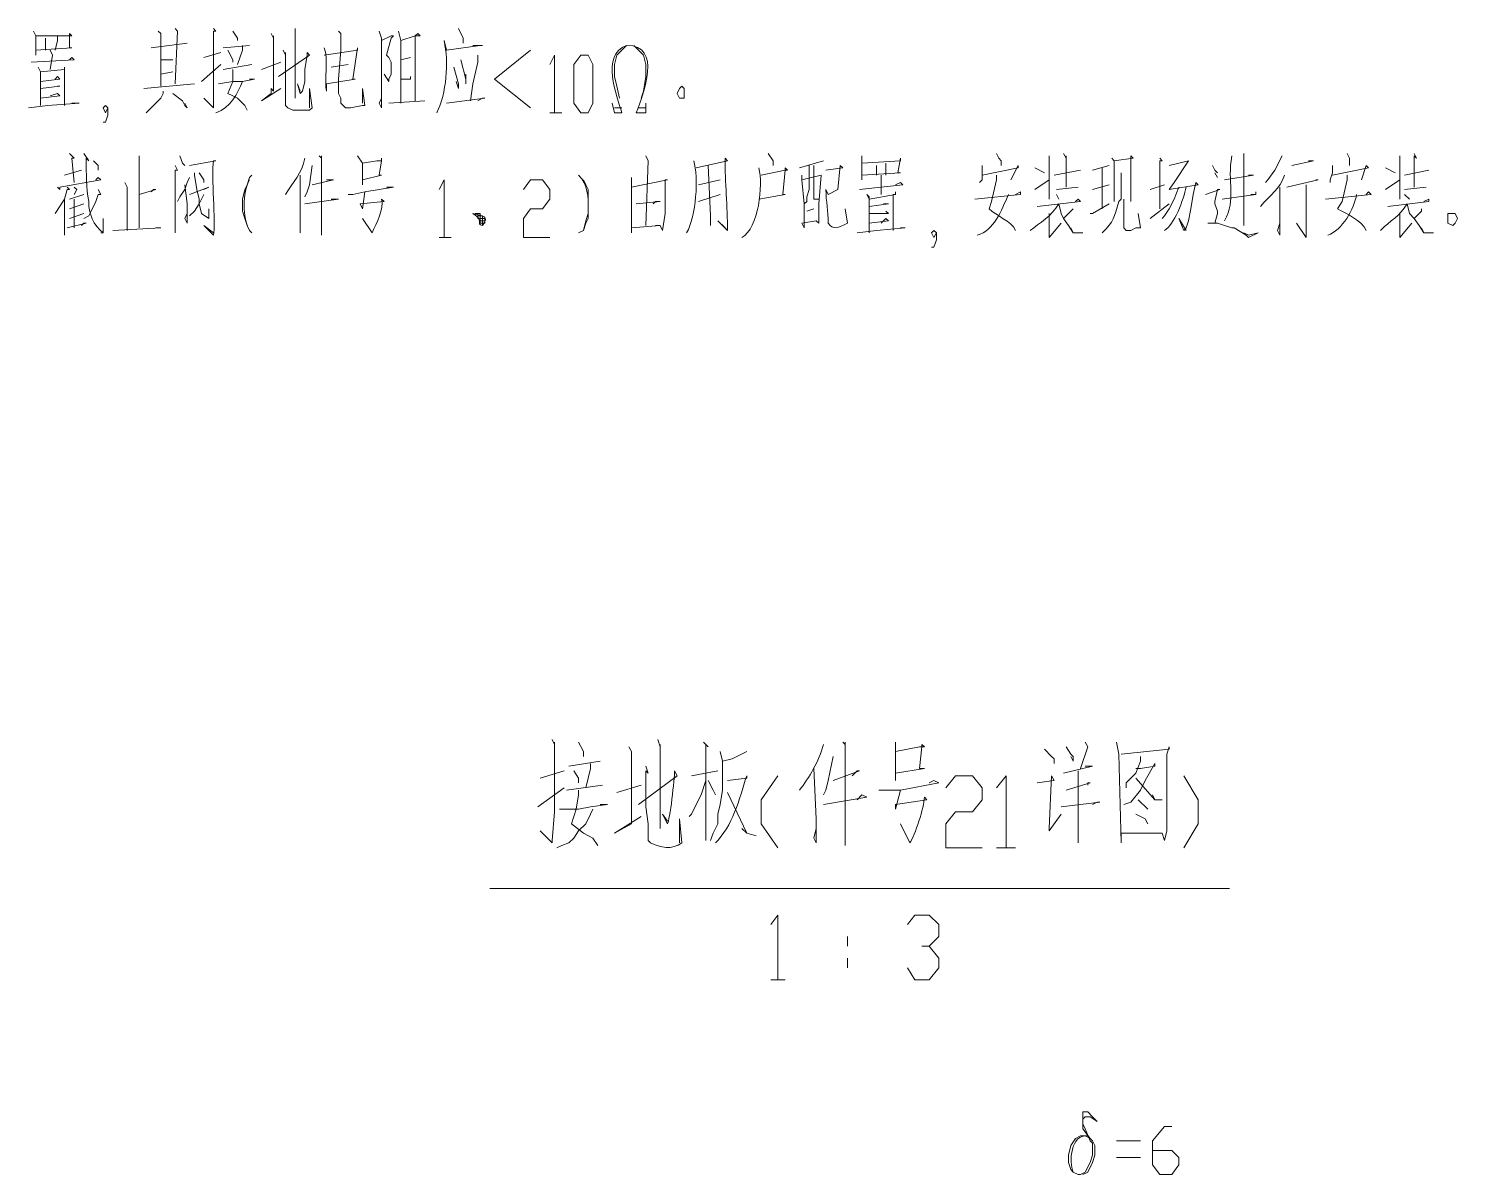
# Model space of a CAD drawing. Header units: millimetres. Extents: x -219 to 948, y -831 to -7.
# Drawn here: x 523.8 to 630.9, y -633 to -547.2 of the extents above; entities that cross this region are included whole.
import ezdxf

# ---------------------------------------------------------------- set-up
doc = ezdxf.new("R2010")
doc.units = ezdxf.units.MM
doc.layers.add('1', color=7, linetype='Continuous')

msp = doc.modelspace()

# ---------------------------------------------------------------- linework, layer by layer
at = {"layer": '1', "color": 0, "lineweight": 5}
for points in [[(534.82, -547.17), (535, -547.35), (534.82, -551.31)], [(537.7, -547.17), (537.88, -547.35), (537.7, -547.35), (537.7, -551.31), (537.7, -553.11), (536.98, -552.39), (537.7, -553.11)], [(543.82, -547.17), (543.82, -547.53), (543.82, -547.35), (543.82, -552.39), (543.82, -551.67)], [(556.06, -547.17), (556.42, -547.89), (556.42, -548.25)], [(524.2, -547.35), (524.38, -547.71), (524.38, -549.15), (524.38, -548.79), (527.08, -548.61), (526.9, -548.61), (526.9, -547.53), (527.08, -547.71), (524.38, -547.71)], [(525.1, -547.89), (525.1, -548.79)], [(526, -547.71), (526, -548.07), (525.82, -548.79)], [(533.02, -548.61), (535.72, -548.25)], [(533.56, -547.35), (533.74, -547.53), (533.74, -551.49)], [(539.14, -547.35), (539.5, -547.89), (539.5, -548.07)], [(542.02, -547.53), (542.2, -547.89), (542.2, -547.71), (542.2, -551.85), (542.02, -551.67), (542.02, -552.03), (541.3, -552.57), (542.74, -551.67)], [(547.06, -547.35), (547.24, -547.53), (547.24, -548.79), (547.06, -550.95), (547.06, -552.03), (547.24, -552.39), (547.24, -552.75), (547.6, -553.11), (547.96, -553.11), (548.86, -552.93), (549.04, -552.93), (548.86, -551.67), (548.86, -552.75)], [(550.12, -547.35), (550.3, -547.89), (550.3, -553.11), (550.12, -552.75), (550.3, -552.39)], [(550.3, -548.07), (551.02, -547.71), (551.02, -547.71), (551.2, -547.71), (551.02, -547.89), (550.66, -549.15), (550.84, -549.33), (551.02, -549.69), (551.02, -549.87), (551.02, -550.59), (550.84, -550.95), (550.84, -551.13), (550.48, -550.59)], [(552.82, -552.57), (552.82, -547.71), (553, -547.53), (553.18, -547.71), (552.82, -547.71), (551.74, -548.07), (551.56, -547.35), (551.74, -548.07), (551.74, -552.75)], [(524.02, -549.69), (527.26, -549.51), (527.08, -549.33), (526.9, -549.51)], [(525.46, -548.79), (525.64, -549.15), (525.46, -550.23)], [(536.98, -549.33), (538.24, -548.97)], [(538.42, -548.61), (540.4, -548.43)], [(538.78, -548.79), (539.14, -549.51), (539.14, -549.69)], [(539.86, -548.43), (539.86, -548.79), (539.5, -549.87)], [(542.56, -550.77), (544.9, -549.15), (544.72, -548.97), (544.72, -549.33), (544.72, -549.15), (544.54, -550.23), (544.54, -551.13), (544.36, -551.85), (544.18, -552.03), (544, -551.31), (544.18, -551.85)], [(542.92, -548.79), (543.1, -549.15), (543.1, -548.97), (543.1, -550.95), (543.1, -552.03), (543.1, -552.93), (543.28, -553.11), (543.64, -553.29), (544.9, -553.29), (545.08, -553.11), (544.9, -551.67), (544.9, -553.11)], [(551.74, -549.51), (552.46, -549.33)], [(557.5, -549.15), (557.5, -549.69), (557.14, -551.31), (556.96, -552.57)], [(561.46, -548.79), (558.76, -550.95), (561.46, -553.11)], [(562.9, -549.87), (563.26, -549.15), (563.26, -553.47)], [(565.24, -553.47), (564.7, -552.75), (564.7, -549.87), (565.24, -549.15), (565.78, -549.15), (566.14, -549.87), (566.14, -552.75), (565.78, -553.47), (565.24, -553.47)], [(568.12, -552.39), (567.94, -551.49), (567.76, -550.77), (567.76, -549.87), (567.94, -549.15), (568.3, -548.79), (568.66, -548.43)], [(569.2, -548.43), (569.56, -548.79), (569.92, -549.15), (570.1, -549.87), (570.1, -550.77), (569.92, -551.85), (569.74, -552.39)], [(524.74, -552.93), (524.74, -550.41), (524.56, -550.05), (524.74, -550.41), (526.54, -550.23), (526.54, -550.05), (526.54, -550.23), (526.54, -552.93)], [(533.74, -549.51), (534.64, -549.51)], [(533.74, -550.59), (534.64, -550.41)], [(536.8, -551.13), (538.24, -549.87)], [(538.42, -550.23), (540.58, -549.87)], [(539.14, -550.23), (539.14, -550.41), (539.14, -551.13), (538.78, -552.03), (539.14, -552.21), (539.5, -552.39), (540.04, -552.93), (540.22, -553.29)], [(541.3, -550.23), (542.74, -549.69)], [(546.52, -550.05), (547.78, -549.87)], [(555.7, -550.05), (556.06, -551.31), (556.06, -551.67), (555.88, -551.13)], [(556.24, -549.51), (556.6, -550.95), (556.6, -551.31), (556.6, -550.59)], [(524.74, -551.13), (526.18, -550.95), (526, -550.77), (525.82, -550.95)], [(524.74, -551.67), (526.18, -551.49), (526, -551.49)], [(532.48, -551.67), (536.26, -551.31)], [(538.06, -551.31), (539.14, -551.13), (539.86, -551.13), (540.76, -550.95), (540.58, -550.95), (540.4, -550.95)], [(551.74, -550.95), (552.46, -550.95)], [(552.46, -550.95), (552.46, -550.77)], [(572.98, -552.03), (572.98, -551.67), (572.8, -551.49), (572.62, -551.67), (572.44, -552.03), (572.62, -552.39), (572.8, -552.39), (572.98, -552.39), (572.98, -552.03)], [(524.74, -552.39), (526.18, -552.21), (526, -552.03), (525.46, -552.21)], [(533.92, -551.85), (533.92, -552.03), (533.74, -552.39), (532.66, -553.47)], [(534.64, -552.03), (535.36, -552.57), (535.54, -552.93), (535.72, -553.11), (535.54, -552.75)], [(550.84, -552.75), (553.54, -552.57)], [(555.16, -552.75), (558.04, -552.39), (557.86, -552.39), (557.5, -552.57)], [(527.08, -552.75), (527.26, -552.75), (527.62, -552.75), (525.28, -552.93), (523.84, -553.11)], [(529.42, -554.19), (529.6, -554.19), (529.78, -553.65), (529.78, -553.11), (529.6, -552.93), (529.42, -553.11), (529.6, -553.47), (529.78, -553.11)], [(562.9, -553.47), (563.8, -553.47)], [(568.3, -553.11), (567.76, -553.11)], [(570.1, -552.75), (570.1, -553.47), (569.38, -553.47)], [(569.56, -553.11), (570.1, -553.11)], [(526.9, -556.53), (527.26, -556.89), (527.08, -556.89), (527.26, -558.69)], [(532.12, -556.71), (532.12, -562.11)], [(535.18, -556.71), (535.36, -557.25), (535.54, -557.43)], [(545.62, -556.71), (545.8, -556.89), (545.8, -556.71), (545.8, -562.65), (545.8, -561.39)], [(548.5, -556.71), (548.86, -557.25), (548.86, -558.87), (548.86, -558.51), (550.3, -558.15), (550.12, -558.15), (550.3, -557.07), (550.3, -556.89), (550.3, -557.07), (549.94, -557.07), (548.86, -557.25)], [(570.1, -556.71), (570.28, -557.07), (570.1, -561.93)], [(579.28, -556.53), (579.64, -557.07), (579.64, -557.43)], [(586.3, -556.71), (586.3, -558.51), (586.3, -558.15), (589.18, -557.97), (589, -557.97), (589.18, -556.89), (589.18, -557.07), (586.3, -557.25)], [(596.38, -556.53), (596.56, -556.89), (596.74, -557.07), (596.74, -557.43)], [(600.34, -556.71), (600.34, -557.07), (600.34, -556.89), (600.34, -559.95)], [(601.42, -556.53), (601.6, -556.89), (601.6, -556.71), (601.6, -559.05)], [(605.02, -556.89), (605.2, -557.07), (605.2, -560.13), (605.2, -559.41)], [(605.2, -557.07), (606.64, -556.89), (606.46, -556.71), (606.46, -557.07), (606.46, -560.13), (606.46, -559.59)], [(608.62, -556.89), (608.8, -557.07), (608.62, -557.07), (608.62, -560.67)], [(614.92, -556.53), (614.92, -561.93), (614.92, -561.03)], [(617.8, -556.71), (617.26, -557.79), (616.72, -558.51), (616.54, -558.69)], [(622.66, -556.53), (622.84, -556.89), (622.84, -557.43)], [(626.62, -556.71), (626.62, -557.07), (626.62, -556.89), (626.62, -559.95)], [(627.7, -556.53), (627.88, -556.89), (627.7, -556.71), (627.7, -559.05)], [(526.54, -558.15), (527.8, -557.79)], [(528.7, -557.07), (529.06, -557.43), (529.06, -557.79), (529.06, -557.43)], [(534.82, -557.43), (535, -557.79), (534.82, -557.79), (534.82, -562.47), (534.82, -561.75)], [(536.26, -557.97), (536.26, -558.15), (536.44, -559.23), (536.62, -559.95), (536.62, -560.31), (536.8, -561.03), (537.34, -561.39), (537.34, -560.67), (537.34, -561.39)], [(536.62, -557.97), (536.98, -558.51), (536.98, -558.69)], [(545.08, -557.43), (544.9, -558.87), (544.72, -559.41), (544.54, -559.77)], [(574.78, -557.43), (574.96, -561.21), (574.96, -561.93), (574.96, -561.03)], [(578.74, -558.15), (580.54, -557.79), (580.54, -557.61), (580.72, -557.79), (580.54, -557.79), (580.36, -559.59), (580.54, -559.59), (578.56, -559.95)], [(581.62, -557.61), (583.42, -557.07)], [(582.34, -557.43), (582.34, -559.23), (582.16, -559.77), (582.16, -560.13), (581.98, -560.31)], [(582.7, -557.43), (582.7, -559.95), (583.06, -559.95)], [(587.38, -557.43), (587.38, -558.15)], [(588.1, -557.25), (588.1, -557.43), (588.1, -558.15)], [(595.3, -557.43), (595.3, -557.97), (595.3, -558.15), (595.3, -558.51), (595.12, -558.69)], [(595.3, -558.15), (598, -557.61), (598, -557.43), (597.46, -558.51)], [(599.26, -557.61), (599.98, -557.97)], [(600.7, -558.15), (602.68, -557.79)], [(604.84, -557.43), (603.58, -557.79)], [(604.3, -557.61), (604.3, -560.67)], [(609.34, -557.43), (610.78, -557.07), (610.78, -557.07), (609.7, -558.69), (609.34, -559.23), (609.34, -559.23), (611.5, -558.87), (611.32, -558.69), (611.14, -559.59), (610.96, -560.67), (610.78, -561.57), (610.6, -562.11), (610.42, -562.29), (610.06, -561.39), (610.6, -562.29)], [(612.58, -557.43), (612.76, -557.79), (612.94, -557.97)], [(612.76, -557.97), (612.94, -558.33)], [(618.52, -557.43), (620.14, -557.07), (619.78, -557.07)], [(621.58, -557.43), (621.58, -557.97), (621.4, -558.51), (621.4, -558.69)], [(621.58, -558.15), (624.28, -557.61), (624.1, -557.43), (623.74, -558.51)], [(625.54, -557.61), (626.26, -557.97)], [(626.98, -558.15), (628.78, -557.79)], [(526.72, -559.05), (526.9, -559.23), (526.72, -559.23), (526.54, -559.95), (525.82, -561.03)], [(526, -559.05), (526.18, -559.23), (526.18, -559.05), (529.24, -558.51), (529.06, -558.33), (528.88, -558.51)], [(527.26, -559.05), (527.44, -559.23), (527.26, -559.59)], [(531.04, -558.69), (531.22, -559.05), (531.22, -562.29)], [(535.9, -558.33), (535.72, -558.69), (535.54, -559.23), (535.18, -559.77), (535, -560.13)], [(535.54, -558.87), (535.72, -560.31), (535.72, -561.75), (535.54, -561.39), (535.72, -561.03)], [(535.9, -559.59), (537.34, -559.05), (536.98, -559.23)], [(540.58, -562.47), (540.4, -562.29), (540.22, -561.93), (540.04, -561.39), (539.86, -560.85), (539.86, -559.95), (540.04, -559.23), (540.22, -558.87), (540.4, -558.33), (540.58, -558.15)], [(544.18, -558.15), (544.18, -562.47), (544.18, -561.75)], [(545.08, -558.87), (546.7, -558.51), (546.52, -558.51), (546.16, -558.51)], [(547.78, -559.59), (548.14, -559.59), (549.04, -559.41), (551.2, -559.05), (550.66, -559.05)], [(554.62, -559.23), (554.98, -558.51), (554.98, -562.83)], [(560.92, -559.23), (561.46, -558.51), (562.36, -558.51), (562.9, -559.23), (562.9, -559.95), (562.36, -560.67), (561.46, -560.67), (560.92, -561.39), (560.92, -562.83), (562.9, -562.83)], [(565.42, -558.51), (565.6, -558.87), (565.78, -559.23), (565.78, -561.03), (565.6, -561.57), (565.42, -562.29)], [(569.02, -558.33), (569.02, -559.05), (569.02, -562.47), (569.02, -562.11), (571.18, -561.93), (570.82, -561.93), (571.18, -561.93), (571.36, -562.29), (571.54, -561.03), (571.54, -558.51), (571.72, -558.51), (569.02, -559.05)], [(575.68, -558.51), (574.06, -558.87)], [(581.8, -558.15), (581.8, -558.51), (581.98, -560.31), (581.98, -562.11), (581.8, -561.75), (582.88, -561.57), (583.06, -561.75), (583.06, -560.31), (583.24, -558.15), (583.24, -558.15), (581.8, -558.51)], [(586.12, -559.23), (589.36, -558.87), (589.18, -558.69), (588.82, -558.87)], [(587.74, -558.15), (587.74, -558.51), (587.74, -559.59)], [(599.26, -559.23), (600.34, -558.51)], [(600.88, -559.23), (602.5, -559.05)], [(603.58, -559.23), (604.84, -558.87)], [(607.9, -559.23), (608.98, -558.87)], [(610.06, -559.05), (609.7, -559.95), (609.34, -560.67), (608.98, -561.21), (608.8, -561.39)], [(613.48, -558.51), (615.64, -558.15), (615.46, -558.15), (615.28, -558.15)], [(613.48, -558.51), (615.64, -558.15), (615.46, -558.15), (615.28, -558.15)], [(617.62, -559.05), (617.62, -562.65), (617.44, -562.29), (617.62, -561.75)], [(618.16, -559.05), (620.5, -558.51), (620.5, -558.51), (620.5, -558.51), (620.32, -558.51)], [(619.6, -558.87), (619.6, -562.83), (618.88, -561.75)], [(625.54, -559.23), (626.62, -558.51)], [(626.98, -559.23), (628.6, -559.05)], [(526.54, -559.95), (526.54, -562.65), (526.54, -562.29), (526.54, -562.11)], [(526.9, -559.95), (527.98, -559.59)], [(527.26, -559.95), (527.26, -562.11)], [(527.26, -559.95), (527.26, -562.11)], [(529.06, -559.23), (529.24, -559.59), (529.06, -559.59), (528.88, -560.13), (528.52, -560.85), (528.34, -561.21), (527.98, -561.39)], [(532.12, -559.59), (533.38, -559.23), (533.2, -559.23), (533.02, -559.41)], [(536.98, -559.59), (536.62, -560.31), (536.26, -560.85), (535.9, -561.21)], [(544.54, -560.31), (547.06, -559.95), (546.7, -559.95), (546.52, -559.95)], [(569.38, -560.31), (571.18, -560.13), (570.82, -560.13), (570.64, -560.31)], [(574.06, -560.13), (575.68, -559.59)], [(586.84, -562.47), (586.84, -559.77), (586.66, -559.59), (586.84, -559.95), (588.82, -559.59), (588.82, -559.41), (588.82, -559.59), (588.64, -559.59), (588.64, -562.29)], [(594.76, -559.95), (598.18, -559.59), (598.18, -559.41), (597.82, -559.59)], [(599.44, -560.49), (602.68, -560.13), (602.5, -559.95), (602.32, -560.13)], [(600.88, -559.59), (601.06, -559.95)], [(605.92, -559.95), (605.92, -562.11), (606.1, -562.29), (606.46, -562.29), (606.82, -562.11), (607, -562.11), (607.18, -562.11), (607, -561.03), (607.18, -562.11), (607, -562.11)], [(612.04, -559.59), (613.12, -559.23), (612.94, -559.23), (612.76, -560.13), (612.76, -560.31), (612.94, -560.85), (612.94, -561.03), (612.76, -561.75)], [(613.3, -559.95), (615.82, -559.59), (615.82, -559.41)], [(613.3, -559.95), (615.82, -559.59), (615.82, -559.59), (615.46, -559.59)], [(621.04, -559.95), (624.46, -559.59), (624.28, -559.41), (624.1, -559.59)], [(625.72, -560.49), (628.78, -560.13), (628.78, -559.95), (628.42, -560.13)], [(626.98, -559.59), (627.34, -559.95)], [(526.9, -560.67), (527.98, -560.31)], [(526.9, -561.39), (527.98, -561.03)], [(557.5, -561.21), (557.5, -561.03), (557.32, -561.03)], [(557.5, -561.39), (557.5, -561.03), (557.5, -561.39)], [(557.68, -561.03), (557.5, -561.03)], [(557.68, -561.75), (557.68, -561.03)], [(582.7, -560.67), (582.16, -560.85)], [(586.84, -560.49), (588.28, -560.31), (588.1, -560.31), (587.92, -560.31)], [(586.84, -561.03), (588.28, -561.03), (588.1, -560.85)], [(600.34, -561.03), (600.34, -562.65), (600.34, -562.83), (601.24, -561.75)], [(601.06, -560.31), (601.24, -561.03), (601.42, -561.39), (601.78, -561.93), (602.14, -562.47), (602.14, -562.47), (602.86, -562.47), (602.14, -562.47), (601.96, -562.11)], [(602.14, -560.67), (601.96, -560.85), (601.42, -561.39)], [(603.4, -561.03), (603.58, -561.03), (603.58, -561.03), (604.84, -560.31)], [(607.9, -561.39), (609.34, -560.31)], [(626.62, -561.03), (626.62, -561.39), (626.62, -562.65), (626.62, -562.83), (627.52, -561.75)], [(627.16, -560.31), (627.34, -561.03), (627.7, -561.39), (628.06, -561.93), (628.42, -562.47), (628.42, -562.47), (629.14, -562.47), (628.42, -562.47), (628.24, -562.11)], [(628.24, -560.67), (628.24, -560.85), (627.7, -561.39)], [(630.94, -561.39), (630.76, -561.03), (630.58, -561.03), (630.22, -561.03), (630.22, -561.39), (630.22, -561.75), (630.58, -561.93), (630.76, -561.75), (630.94, -561.39)], [(526.72, -562.11), (528.16, -561.75), (527.98, -561.75), (527.8, -561.93)], [(530.14, -562.29), (533.74, -562.11), (533.38, -562.11)], [(557.86, -561.21), (557.5, -561.21), (557.86, -561.21), (557.5, -561.21)], [(558.04, -561.39), (557.5, -561.39)], [(557.68, -561.21), (557.68, -561.75)], [(557.68, -561.39), (558.04, -561.39)], [(558.04, -561.57), (557.68, -561.57)], [(558.04, -561.75), (557.68, -561.75), (557.86, -561.75)], [(557.68, -561.75), (557.86, -561.75)], [(557.86, -561.75), (557.86, -561.21), (557.86, -561.75)], [(557.86, -561.93), (557.86, -561.21)], [(558.04, -561.39), (558.04, -561.75)], [(589.18, -562.11), (589.54, -562.11), (589.54, -562.11), (587.38, -562.29), (585.94, -562.47)], [(586.84, -561.75), (588.28, -561.57), (588.1, -561.39), (587.74, -561.75)], [(612.22, -561.75), (612.94, -561.75), (613.48, -561.93), (614.02, -562.11), (614.2, -562.11), (615.1, -562.65), (615.28, -562.83), (616, -562.47), (615.28, -562.65), (614.92, -562.47)], [(554.62, -562.83), (555.52, -562.83)], [(591.52, -563.55), (591.7, -563.55), (591.88, -563.01), (591.88, -562.47), (591.7, -562.29), (591.52, -562.47), (591.7, -562.83), (591.88, -562.47)], [(563.08, -600.45), (563.26, -600.81), (563.26, -600.63), (563.26, -605.85), (563.08, -608.01), (563.08, -608.19), (562.18, -607.29), (563.08, -608.19)], [(565.06, -600.63), (565.42, -601.35), (565.42, -601.71)], [(571, -600.45), (571.18, -600.99), (571.18, -600.81), (571.18, -607.11), (571.18, -606.39)], [(574.42, -600.63), (574.78, -600.99), (574.6, -600.81), (574.6, -608.01), (574.6, -607.11)], [(584.86, -600.63), (585.04, -600.81), (585.04, -600.63), (585.04, -608.37), (585.04, -606.75)], [(588.82, -600.63), (588.82, -601.35), (588.82, -603.51), (588.82, -602.97), (590.98, -602.61), (590.62, -602.61), (590.8, -600.99), (590.8, -600.81), (590.98, -600.99), (590.62, -600.99), (588.82, -601.35)], [(603.04, -600.63), (603.22, -600.99), (602.68, -602.61)], [(605.38, -600.63), (605.56, -601.53), (605.74, -608.19), (605.74, -607.47), (608.8, -607.47), (608.08, -607.47)], [(568.84, -600.99), (569.02, -601.35), (569.02, -601.35), (569.02, -606.57), (569.02, -606.21), (569.02, -606.75), (567.76, -607.47), (567.76, -607.47), (569.74, -606.21)], [(575.68, -601.35), (575.86, -602.07), (575.86, -603.33), (575.86, -604.23), (575.68, -605.31), (575.5, -606.03), (575.5, -606.75), (575.14, -607.47), (574.96, -608.01)], [(577.66, -601.35), (576.58, -601.89), (575.86, -602.07)], [(584.14, -601.71), (583.78, -603.51), (583.6, -604.23), (583.42, -604.59)], [(599.98, -601.17), (600.52, -601.71), (600.7, -601.89), (600.7, -602.25)], [(601.6, -600.99), (601.96, -601.53), (602.14, -601.71), (602.14, -602.07), (601.96, -601.71)], [(605.74, -601.53), (609.34, -601.17), (609.34, -600.99), (609.16, -601.53), (609.16, -607.29), (608.98, -608.01), (608.8, -607.47)], [(607.18, -601.71), (607.18, -602.07), (606.82, -602.97), (606.1, -603.69), (606.1, -604.05)], [(562.18, -603.33), (563.98, -602.79)], [(564.34, -602.43), (566.68, -602.07)], [(564.7, -602.79), (565.06, -603.33), (565.06, -603.69)], [(565.96, -602.25), (565.96, -602.61), (565.6, -604.05)], [(573.52, -603.15), (575.5, -602.79)], [(582.7, -602.61), (582.88, -606.39), (582.88, -608.19), (582.7, -607.83), (582.88, -607.11)], [(584.14, -603.51), (586.12, -602.79), (585.94, -602.79), (585.58, -603.15)], [(601.42, -602.97), (603.58, -602.43), (603.04, -602.43)], [(602.5, -602.79), (602.5, -608.19), (602.5, -607.47)], [(606.82, -602.61), (607.18, -602.61), (608.26, -602.43), (608.26, -602.25), (607.54, -603.51), (607.18, -604.23), (606.46, -605.13), (605.92, -605.31)], [(564.16, -604.23), (566.86, -603.87)], [(567.94, -604.41), (569.74, -603.87)], [(574.6, -603.51), (574.24, -604.59), (573.88, -605.31), (573.52, -606.03), (573.34, -606.21)], [(574.78, -603.51), (575.14, -604.23), (575.32, -604.59)], [(580, -603.15), (578.74, -604.95), (578.74, -606.75), (580, -608.55)], [(587.56, -604.23), (588.1, -604.23), (589.18, -604.23), (592.06, -603.69), (591.7, -603.51), (591.34, -603.69)], [(592.6, -604.05), (593.32, -603.15), (594.58, -603.15), (595.3, -604.05), (595.3, -604.95), (594.58, -605.85), (593.32, -605.85), (592.6, -606.75), (592.6, -608.55), (595.3, -608.55)], [(596.38, -604.05), (597.1, -603.15), (597.1, -608.55)], [(599.44, -603.69), (600.7, -603.51), (600.52, -603.15), (600.34, -607.11), (600.34, -607.29), (601.24, -606.03)], [(601.6, -604.23), (603.4, -603.69), (603.22, -603.69), (603.22, -603.87)], [(606.82, -603.33), (606.82, -603.33), (608.26, -604.95), (608.8, -604.95), (608.26, -604.95), (608.08, -604.59)], [(610.42, -603.15), (611.5, -604.95), (611.5, -606.75), (610.42, -608.55)], [(562, -605.49), (563.98, -604.05)], [(565.06, -604.23), (565.06, -604.59), (564.88, -605.67), (564.52, -606.75), (565.42, -607.47), (566.14, -607.83), (566.5, -608.37)], [(576.22, -604.41), (576.22, -604.41), (577.66, -607.47), (578.38, -607.65), (577.66, -607.47), (577.3, -607.11)], [(583.42, -605.31), (586.66, -604.77), (586.3, -604.59), (585.94, -604.95)], [(607, -604.95), (607.72, -605.67)], [(566.14, -605.67), (565.96, -606.03), (565.6, -606.75), (565.06, -607.29), (564.7, -607.83), (564.34, -608.19), (563.8, -608.37), (563.44, -608.55)], [(563.62, -605.67), (565.06, -605.67), (565.96, -605.49), (567.22, -605.31), (566.68, -605.31)], [(601.24, -605.49), (604.12, -605.13), (603.94, -605.13), (603.58, -605.31)], [(606.82, -606.03), (607.54, -606.39), (607.72, -606.75)], [(596.38, -608.55), (597.82, -608.55)], [(558.4, -611.61), (613.84, -611.61)], [(579.46, -614.31), (580, -613.59), (580, -618.45)], [(589.72, -614.31), (590.26, -613.59), (591.34, -613.59), (592.06, -614.31), (592.06, -615.21), (591.34, -615.93), (590.8, -615.93)], [(585.22, -615.21), (585.22, -615.93)], [(585.22, -616.83), (585.22, -617.55)], [(591.34, -615.93), (592.06, -616.83), (592.06, -617.55), (591.34, -618.45), (590.26, -618.45), (589.72, -617.55)], [(579.46, -618.45), (580.54, -618.45)], [(602.5, -633.03), (602.14, -632.85), (601.96, -632.67), (601.78, -632.13), (601.78, -631.59), (601.96, -630.87), (602.32, -630.33), (602.68, -630.15), (603.04, -630.15), (603.4, -630.33), (602.86, -629.61), (602.86, -629.07), (602.86, -628.71), (602.86, -628.35), (603.22, -628.35), (603.58, -628.71), (603.94, -629.07), (603.4, -628.71), (603.04, -628.71), (602.86, -628.89), (602.86, -629.25), (603.04, -629.61), (603.4, -630.51), (603.58, -630.69), (603.58, -631.59), (603.4, -632.13), (603.04, -632.85), (602.68, -633.03), (602.5, -633.03)], [(608.08, -631.23), (609.52, -631.23), (610.06, -631.77), (610.06, -632.31), (609.52, -633.03), (608.62, -633.03), (608.08, -632.31), (608.08, -630.51), (608.98, -629.43), (609.52, -629.43)], [(605.38, -630.51), (607.18, -630.51)], [(607.18, -631.77), (605.38, -631.77)]]:
    msp.add_lwpolyline(points, dxfattribs=at)
for points, knots in [([(557.14, -548.43), (557.14, -548.43), (557.5, -548.43), (557.5, -548.43), (557.5, -548.43), (557.86, -548.43), (557.86, -548.43), (557.86, -548.43), (557.68, -548.43), (557.68, -548.43), (557.68, -548.43), (555.16, -548.79), (555.16, -548.79), (555.16, -548.79), (554.98, -548.07), (554.98, -548.07), (555.34, -549.69), (555.16, -552.03), (554.44, -553.47)], [0, 0, 0, 0, 1, 1, 1, 2, 2, 2, 3, 3, 3, 4, 4, 4, 5, 5, 5, 6, 6, 6, 6]), ([(545.98, -548.61), (546.34, -549.33), (545.98, -551.13), (546.16, -551.85), (546.16, -551.85), (546.16, -551.31), (546.16, -551.31), (546.16, -551.31), (548.32, -550.95), (548.32, -550.95), (548.32, -550.95), (548.14, -550.95), (548.14, -550.95), (548.14, -550.95), (548.5, -548.61), (548.5, -548.61), (548.5, -548.61), (548.5, -548.79), (548.5, -548.79), (548.5, -548.79), (545.98, -549.15), (545.98, -549.15)], [0, 0, 0, 0, 1, 1, 1, 2, 2, 2, 3, 3, 3, 4, 4, 4, 5, 5, 5, 6, 6, 6, 7, 7, 7, 7]), ([(567.58, -552.75), (567.58, -552.75), (567.76, -553.47), (567.76, -553.47), (567.76, -553.47), (568.3, -553.47), (568.3, -553.47), (567.94, -552.21), (566.68, -549.15), (568.66, -548.43), (571.36, -548.43), (569.92, -552.03), (569.38, -553.47)], [0, 0, 0, 0, 1, 1, 1, 2, 2, 2, 3, 3, 3, 4, 4, 4, 4]), ([(527.98, -556.53), (527.98, -556.53), (528.34, -557.07), (528.34, -557.07), (528.34, -557.07), (528.16, -556.89), (528.16, -556.89), (528.16, -558.15), (528.16, -559.05), (528.34, -560.13), (528.34, -561.03), (528.7, -561.93), (529.42, -562.47), (529.42, -562.47), (529.42, -561.39), (529.42, -561.39), (529.42, -561.39), (529.42, -562.47), (529.42, -562.47), (529.42, -562.47), (529.24, -562.47), (529.24, -562.47)], [0, 0, 0, 0, 1, 1, 1, 2, 2, 2, 3, 3, 3, 4, 4, 4, 5, 5, 5, 6, 6, 6, 7, 7, 7, 7]), ([(573.88, -557.61), (573.88, -557.61), (576.22, -557.07), (576.22, -557.07), (576.22, -557.07), (576.04, -556.89), (576.04, -556.89), (576.04, -558.69), (576.22, -560.49), (576.22, -562.29), (576.22, -562.29), (575.5, -561.57), (575.5, -561.57), (575.5, -561.57), (576.04, -562.11), (576.04, -562.11)], [0, 0, 0, 0, 1, 1, 1, 2, 2, 2, 3, 3, 3, 4, 4, 4, 5, 5, 5, 5]), ([(535.9, -557.43), (535.9, -557.43), (537.88, -557.07), (537.88, -557.07), (537.88, -557.07), (537.7, -557.07), (537.7, -557.07), (537.52, -558.15), (537.88, -561.75), (537.7, -562.65), (537.7, -562.65), (537.34, -562.29), (537.34, -562.29), (537.34, -562.29), (536.98, -561.93), (536.98, -561.93), (536.98, -561.93), (537.7, -562.47), (537.7, -562.47)], [0, 0, 0, 0, 1, 1, 1, 2, 2, 2, 3, 3, 3, 4, 4, 4, 5, 5, 5, 6, 6, 6, 6]), ([(583.6, -557.79), (583.6, -557.79), (584.86, -557.61), (584.86, -557.61), (584.86, -557.61), (584.68, -557.43), (584.68, -557.43), (584.68, -557.43), (584.5, -559.23), (584.5, -559.23), (584.5, -559.23), (584.5, -559.23), (584.5, -559.23), (584.5, -559.23), (583.78, -559.59), (583.78, -559.59), (583.78, -559.59), (583.6, -559.23), (583.6, -559.23), (583.6, -560.13), (583.78, -560.85), (583.78, -561.75), (584.14, -562.29), (584.5, -562.11), (585.22, -561.75), (585.22, -561.75), (585.04, -560.67), (585.04, -560.67), (585.04, -560.67), (585.22, -561.75), (585.22, -561.75)], [0, 0, 0, 0, 1, 1, 1, 2, 2, 2, 3, 3, 3, 4, 4, 4, 5, 5, 5, 6, 6, 6, 7, 7, 7, 8, 8, 8, 9, 9, 9, 10, 10, 10, 10]), ([(605.74, -557.97), (605.74, -557.97), (605.74, -558.15), (605.74, -558.15), (605.74, -558.15), (605.74, -558.87), (605.74, -558.87), (605.74, -558.87), (605.74, -559.41), (605.74, -559.41), (605.74, -559.41), (605.74, -559.95), (605.74, -559.95), (605.74, -559.95), (605.56, -560.13), (605.56, -560.13), (605.2, -561.39), (605.2, -561.57), (604.3, -562.47)], [0, 0, 0, 0, 1, 1, 1, 2, 2, 2, 3, 3, 3, 4, 4, 4, 5, 5, 5, 6, 6, 6, 6]), ([(565.06, -562.47), (565.06, -562.47), (565.42, -562.29), (565.42, -562.29), (565.42, -562.29), (565.6, -561.75), (565.6, -561.75), (565.6, -561.75), (565.78, -561.39), (565.78, -561.39), (565.78, -561.39), (565.78, -560.67), (565.78, -560.67), (565.78, -559.77), (565.78, -558.87), (565.06, -558.15)], [0, 0, 0, 0, 1, 1, 1, 2, 2, 2, 3, 3, 3, 4, 4, 4, 5, 5, 5, 5]), ([(596.38, -558.15), (596.38, -558.15), (596.38, -558.51), (596.38, -558.51), (596.38, -558.51), (596.02, -560.13), (596.02, -560.13), (596.02, -560.13), (595.84, -560.67), (595.84, -560.67), (596.38, -561.21), (597.46, -561.57), (597.82, -562.29)], [0, 0, 0, 0, 1, 1, 1, 2, 2, 2, 3, 3, 3, 4, 4, 4, 4]), ([(622.66, -558.15), (622.66, -558.15), (622.66, -558.51), (622.66, -558.51), (622.66, -558.51), (622.3, -560.13), (622.3, -560.13), (622.3, -560.13), (621.94, -560.67), (621.94, -560.67), (622.66, -561.03), (623.74, -561.57), (624.1, -562.29)], [0, 0, 0, 0, 1, 1, 1, 2, 2, 2, 3, 3, 3, 4, 4, 4, 4]), ([(549.04, -559.41), (549.04, -559.41), (548.86, -560.67), (548.86, -560.67), (548.86, -560.67), (548.68, -560.31), (548.68, -560.31), (548.68, -560.31), (550.48, -560.13), (550.48, -560.13), (550.48, -560.13), (550.3, -559.95), (550.3, -559.95), (550.48, -560.67), (549.94, -561.75), (549.58, -562.47), (549.58, -562.47), (549.58, -562.47), (549.58, -562.47), (549.58, -562.47), (548.86, -561.39), (548.86, -561.39), (548.86, -561.39), (549.58, -562.47), (549.58, -562.47)], [0, 0, 0, 0, 1, 1, 1, 2, 2, 2, 3, 3, 3, 4, 4, 4, 5, 5, 5, 6, 6, 6, 7, 7, 7, 8, 8, 8, 8]), ([(557.14, -561.03), (557.86, -561.21), (558.4, -561.21), (557.86, -561.93), (557.32, -561.75), (558.04, -561.57), (557.14, -561.03)], [0, 0, 0, 0, 1, 1, 1, 2, 2, 2, 2]), ([(569.56, -605.31), (569.56, -605.31), (572.44, -603.15), (572.44, -603.15), (572.44, -603.15), (572.26, -602.79), (572.26, -602.79), (572.26, -603.33), (571.9, -606.57), (571.72, -606.75), (571.72, -606.75), (571.36, -606.03), (571.36, -606.03), (571.36, -606.03), (571.72, -606.57), (571.72, -606.57)], [0, 0, 0, 0, 1, 1, 1, 2, 2, 2, 3, 3, 3, 4, 4, 4, 5, 5, 5, 5]), ([(570.1, -602.43), (570.1, -602.43), (570.28, -602.97), (570.28, -602.97), (570.28, -602.97), (570.1, -602.79), (570.1, -602.79), (570.1, -602.79), (570.1, -605.49), (570.1, -605.49), (570.1, -605.49), (570.28, -606.75), (570.28, -606.75), (570.28, -606.75), (570.28, -608.01), (570.28, -608.01), (570.28, -608.01), (570.46, -608.19), (570.46, -608.19), (571.18, -608.55), (572.08, -608.73), (572.8, -608.19), (572.8, -608.19), (572.62, -606.39), (572.62, -606.39), (572.62, -606.39), (572.62, -608.19), (572.62, -608.19), (572.62, -608.19), (572.62, -608.19), (572.62, -608.19)], [0, 0, 0, 0, 1, 1, 1, 2, 2, 2, 3, 3, 3, 4, 4, 4, 5, 5, 5, 6, 6, 6, 7, 7, 7, 8, 8, 8, 9, 9, 9, 10, 10, 10, 10]), ([(576.22, -603.51), (576.22, -603.51), (577.66, -603.33), (577.66, -603.33), (577.66, -603.33), (577.66, -603.15), (577.66, -603.15), (577.12, -604.95), (576.58, -606.93), (575.32, -608.19)], [0, 0, 0, 0, 1, 1, 1, 2, 2, 2, 3, 3, 3, 3]), ([(589.18, -604.23), (589.18, -604.23), (588.82, -605.67), (588.82, -605.67), (588.82, -605.67), (588.82, -605.31), (588.82, -605.31), (588.82, -605.31), (591.16, -604.95), (591.16, -604.95), (591.16, -604.95), (590.98, -604.77), (590.98, -604.77), (590.98, -605.49), (590.26, -607.65), (589.9, -608.19), (589.9, -608.19), (589.18, -606.75), (589.18, -606.75), (589.18, -606.75), (589.9, -608.19), (589.9, -608.19)], [0, 0, 0, 0, 1, 1, 1, 2, 2, 2, 3, 3, 3, 4, 4, 4, 5, 5, 5, 6, 6, 6, 7, 7, 7, 7]), ([(602.14, -632.85), (601.78, -632.13), (601.96, -629.97), (603.22, -630.15), (603.22, -630.15), (603.4, -630.33), (603.4, -630.33), (603.4, -630.33), (603.58, -630.51), (603.58, -630.51), (603.58, -630.51), (603.76, -630.87), (603.76, -630.87), (603.76, -630.87), (603.76, -631.59), (603.76, -631.59), (603.76, -631.59), (603.58, -632.13), (603.58, -632.13), (603.58, -632.13), (603.22, -632.85), (603.22, -632.85), (603.22, -632.85), (602.86, -633.03), (602.86, -633.03)], [0, 0, 0, 0, 1, 1, 1, 2, 2, 2, 3, 3, 3, 4, 4, 4, 5, 5, 5, 6, 6, 6, 7, 7, 7, 8, 8, 8, 8])]:
    msp.add_open_spline(points, degree=3, knots=knots, dxfattribs=at)
for points in [[(539.86, -551.13), (539.5, -552.03), (538.96, -553.11), (537.88, -553.47)], [(544.54, -556.89), (544.36, -557.97), (543.64, -558.69), (543.1, -559.59)], [(614.02, -556.71), (613.66, -558.69), (614.38, -559.95), (613.48, -561.57)], [(573.7, -557.07), (574.06, -558.33), (573.88, -561.21), (573.16, -562.47)], [(578.56, -557.61), (578.92, -558.87), (578.56, -562.11), (577.3, -562.83)], [(540.4, -558.51), (539.86, -559.41), (539.86, -561.39), (540.4, -562.29)], [(610.6, -559.05), (610.42, -559.95), (609.7, -561.93), (608.98, -562.29)], [(617.98, -558.15), (617.62, -559.23), (616.9, -559.59), (616.18, -560.49)], [(597.28, -559.59), (596.74, -560.85), (596.2, -562.29), (594.94, -562.65)], [(623.38, -559.59), (623.2, -560.67), (622.3, -562.29), (621.22, -562.65)], [(601.06, -560.31), (600.52, -561.21), (599.62, -561.75), (598.9, -562.29)], [(627.16, -560.31), (626.62, -561.21), (625.9, -561.57), (625.18, -562.29)], [(583.42, -600.81), (583.06, -602.07), (582.34, -603.33), (581.62, -604.23)]]:
    msp.add_open_spline(points, degree=3, dxfattribs=at)

doc.saveas('drawing.dxf')
